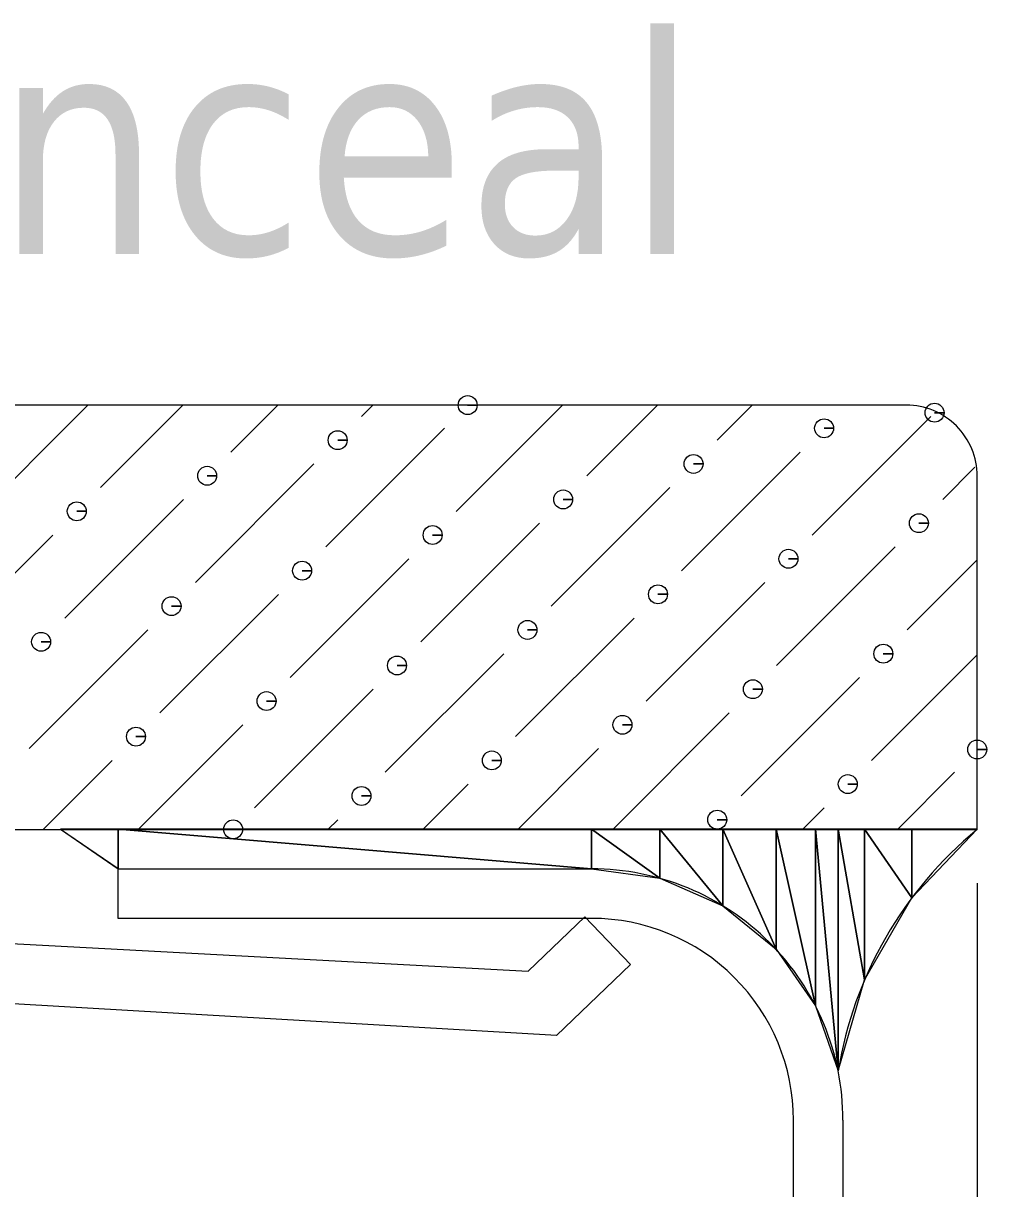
# Model space of a CAD drawing. Header units: millimetres. Extents: x 222 to 1427, y 261 to 1107.
# Drawn here: x 514.32 to 541.56, y 583.22 to 616.18 of the extents above; entities that cross this region are included whole.
import ezdxf

# ---------------------------------------------------------------- set-up
doc = ezdxf.new("R2010")
doc.units = ezdxf.units.MM
doc.layers.add('尺寸標注', color=1, linetype='Continuous', lineweight=30)
doc.styles.get("Standard").update_dxf_attribs({"font": 'arial.ttf'})

msp = doc.modelspace()

# ---------------------------------------------------------------- linework, layer by layer
at = {"layer": '尺寸標注', "lineweight": 0}
for points, knots in [([(526.882, 605.378), (526.882, 605.378), (527.15, 605.378), (527.15, 605.378), (527.15, 605.378), (527.15, 605.526), (527.03, 605.646), (526.882, 605.646), (526.882, 605.646), (526.735, 605.646), (526.615, 605.526), (526.615, 605.378), (526.615, 605.378), (526.615, 605.231), (526.735, 605.111), (526.882, 605.111), (526.882, 605.111), (527.03, 605.111), (527.15, 605.231), (527.15, 605.378), (527.15, 605.378), (527.15, 605.378), (526.882, 605.378), (526.882, 605.378)], [0, 0, 0, 0, 0.142857, 0.142857, 0.142857, 0.142857, 0.285714, 0.285714, 0.285714, 0.285714, 0.428571, 0.428571, 0.428571, 0.428571, 0.571429, 0.571429, 0.571429, 0.571429, 0.714286, 0.714286, 0.714286, 0.714286, 1, 1, 1, 1]), ([(541.29, 603.374), (541.29, 603.904), (541.077, 604.414), (540.703, 604.788), (540.703, 604.788), (540.326, 605.165), (539.819, 605.377), (539.286, 605.377)], [0, 0, 0, 0, 0.333333, 0.333333, 0.333333, 0.333333, 1, 1, 1, 1]), ([(540.084, 605.164), (540.084, 605.164), (540.352, 605.164), (540.352, 605.164), (540.352, 605.164), (540.352, 605.311), (540.232, 605.432), (540.084, 605.432), (540.084, 605.432), (539.937, 605.432), (539.817, 605.311), (539.817, 605.164), (539.817, 605.164), (539.817, 605.017), (539.937, 604.896), (540.084, 604.896), (540.084, 604.896), (540.232, 604.896), (540.352, 605.017), (540.352, 605.164), (540.352, 605.164), (540.352, 605.164), (540.084, 605.164), (540.084, 605.164)], [0, 0, 0, 0, 0.142857, 0.142857, 0.142857, 0.142857, 0.285714, 0.285714, 0.285714, 0.285714, 0.428571, 0.428571, 0.428571, 0.428571, 0.571429, 0.571429, 0.571429, 0.571429, 0.714286, 0.714286, 0.714286, 0.714286, 1, 1, 1, 1]), ([(536.96, 604.723), (536.96, 604.723), (537.227, 604.723), (537.227, 604.723), (537.227, 604.723), (537.227, 604.87), (537.107, 604.991), (536.96, 604.991), (536.96, 604.991), (536.812, 604.991), (536.692, 604.87), (536.692, 604.723), (536.692, 604.723), (536.692, 604.575), (536.812, 604.455), (536.96, 604.455), (536.96, 604.455), (537.107, 604.455), (537.227, 604.575), (537.227, 604.723), (537.227, 604.723), (537.227, 604.723), (536.96, 604.723), (536.96, 604.723)], [0, 0, 0, 0, 0.142857, 0.142857, 0.142857, 0.142857, 0.285714, 0.285714, 0.285714, 0.285714, 0.428571, 0.428571, 0.428571, 0.428571, 0.571429, 0.571429, 0.571429, 0.571429, 0.714286, 0.714286, 0.714286, 0.714286, 1, 1, 1, 1]), ([(523.207, 604.387), (523.207, 604.387), (523.474, 604.387), (523.474, 604.387), (523.474, 604.387), (523.474, 604.534), (523.354, 604.655), (523.207, 604.655), (523.207, 604.655), (523.059, 604.655), (522.939, 604.534), (522.939, 604.387), (522.939, 604.387), (522.939, 604.239), (523.059, 604.119), (523.207, 604.119), (523.207, 604.119), (523.354, 604.119), (523.474, 604.239), (523.474, 604.387), (523.474, 604.387), (523.474, 604.387), (523.207, 604.387), (523.207, 604.387)], [0, 0, 0, 0, 0.142857, 0.142857, 0.142857, 0.142857, 0.285714, 0.285714, 0.285714, 0.285714, 0.428571, 0.428571, 0.428571, 0.428571, 0.571429, 0.571429, 0.571429, 0.571429, 0.714286, 0.714286, 0.714286, 0.714286, 1, 1, 1, 1]), ([(533.269, 603.714), (533.269, 603.714), (533.537, 603.714), (533.537, 603.714), (533.537, 603.714), (533.537, 603.862), (533.417, 603.982), (533.269, 603.982), (533.269, 603.982), (533.122, 603.982), (533.002, 603.862), (533.002, 603.714), (533.002, 603.714), (533.002, 603.567), (533.122, 603.447), (533.269, 603.447), (533.269, 603.447), (533.417, 603.447), (533.537, 603.567), (533.537, 603.714), (533.537, 603.714), (533.537, 603.714), (533.269, 603.714), (533.269, 603.714)], [0, 0, 0, 0, 0.142857, 0.142857, 0.142857, 0.142857, 0.285714, 0.285714, 0.285714, 0.285714, 0.428571, 0.428571, 0.428571, 0.428571, 0.571429, 0.571429, 0.571429, 0.571429, 0.714286, 0.714286, 0.714286, 0.714286, 1, 1, 1, 1]), ([(519.517, 603.381), (519.517, 603.381), (519.784, 603.381), (519.784, 603.381), (519.784, 603.381), (519.784, 603.528), (519.664, 603.648), (519.517, 603.648), (519.517, 603.648), (519.369, 603.648), (519.249, 603.528), (519.249, 603.381), (519.249, 603.381), (519.249, 603.233), (519.369, 603.113), (519.517, 603.113), (519.517, 603.113), (519.664, 603.113), (519.784, 603.233), (519.784, 603.381), (519.784, 603.381), (519.784, 603.381), (519.517, 603.381), (519.517, 603.381)], [0, 0, 0, 0, 0.142857, 0.142857, 0.142857, 0.142857, 0.285714, 0.285714, 0.285714, 0.285714, 0.428571, 0.428571, 0.428571, 0.428571, 0.571429, 0.571429, 0.571429, 0.571429, 0.714286, 0.714286, 0.714286, 0.714286, 1, 1, 1, 1]), ([(529.582, 602.711), (529.582, 602.711), (529.849, 602.711), (529.849, 602.711), (529.849, 602.711), (529.849, 602.858), (529.729, 602.978), (529.582, 602.978), (529.582, 602.978), (529.434, 602.978), (529.314, 602.858), (529.314, 602.711), (529.314, 602.711), (529.314, 602.564), (529.434, 602.443), (529.582, 602.443), (529.582, 602.443), (529.729, 602.443), (529.849, 602.564), (529.849, 602.711), (529.849, 602.711), (529.849, 602.711), (529.582, 602.711), (529.582, 602.711)], [0, 0, 0, 0, 0.142857, 0.142857, 0.142857, 0.142857, 0.285714, 0.285714, 0.285714, 0.285714, 0.428571, 0.428571, 0.428571, 0.428571, 0.571429, 0.571429, 0.571429, 0.571429, 0.714286, 0.714286, 0.714286, 0.714286, 1, 1, 1, 1]), ([(515.829, 602.375), (515.829, 602.375), (516.097, 602.375), (516.097, 602.375), (516.097, 602.375), (516.097, 602.522), (515.976, 602.642), (515.829, 602.642), (515.829, 602.642), (515.681, 602.642), (515.561, 602.522), (515.561, 602.375), (515.561, 602.375), (515.561, 602.227), (515.681, 602.107), (515.829, 602.107), (515.829, 602.107), (515.976, 602.107), (516.097, 602.227), (516.097, 602.375), (516.097, 602.375), (516.097, 602.375), (515.829, 602.375), (515.829, 602.375)], [0, 0, 0, 0, 0.142857, 0.142857, 0.142857, 0.142857, 0.285714, 0.285714, 0.285714, 0.285714, 0.428571, 0.428571, 0.428571, 0.428571, 0.571429, 0.571429, 0.571429, 0.571429, 0.714286, 0.714286, 0.714286, 0.714286, 1, 1, 1, 1]), ([(539.642, 602.038), (539.642, 602.038), (539.909, 602.038), (539.909, 602.038), (539.909, 602.038), (539.909, 602.186), (539.789, 602.306), (539.642, 602.306), (539.642, 602.306), (539.494, 602.306), (539.374, 602.186), (539.374, 602.038), (539.374, 602.038), (539.374, 601.891), (539.494, 601.771), (539.642, 601.771), (539.642, 601.771), (539.789, 601.771), (539.909, 601.891), (539.909, 602.038), (539.909, 602.038), (539.909, 602.038), (539.642, 602.038), (539.642, 602.038)], [0, 0, 0, 0, 0.142857, 0.142857, 0.142857, 0.142857, 0.285714, 0.285714, 0.285714, 0.285714, 0.428571, 0.428571, 0.428571, 0.428571, 0.571429, 0.571429, 0.571429, 0.571429, 0.714286, 0.714286, 0.714286, 0.714286, 1, 1, 1, 1]), ([(525.891, 601.705), (525.891, 601.705), (526.159, 601.705), (526.159, 601.705), (526.159, 601.705), (526.159, 601.853), (526.039, 601.973), (525.891, 601.973), (525.891, 601.973), (525.744, 601.973), (525.624, 601.853), (525.624, 601.705), (525.624, 601.705), (525.624, 601.558), (525.744, 601.438), (525.891, 601.438), (525.891, 601.438), (526.039, 601.438), (526.159, 601.558), (526.159, 601.705), (526.159, 601.705), (526.159, 601.705), (525.891, 601.705), (525.891, 601.705)], [0, 0, 0, 0, 0.142857, 0.142857, 0.142857, 0.142857, 0.285714, 0.285714, 0.285714, 0.285714, 0.428571, 0.428571, 0.428571, 0.428571, 0.571429, 0.571429, 0.571429, 0.571429, 0.714286, 0.714286, 0.714286, 0.714286, 1, 1, 1, 1]), ([(535.951, 601.033), (535.951, 601.033), (536.219, 601.033), (536.219, 601.033), (536.219, 601.033), (536.219, 601.18), (536.099, 601.3), (535.951, 601.3), (535.951, 601.3), (535.804, 601.3), (535.684, 601.18), (535.684, 601.033), (535.684, 601.033), (535.684, 600.885), (535.804, 600.765), (535.951, 600.765), (535.951, 600.765), (536.099, 600.765), (536.219, 600.885), (536.219, 601.033), (536.219, 601.033), (536.219, 601.033), (535.951, 601.033), (535.951, 601.033)], [0, 0, 0, 0, 0.142857, 0.142857, 0.142857, 0.142857, 0.285714, 0.285714, 0.285714, 0.285714, 0.428571, 0.428571, 0.428571, 0.428571, 0.571429, 0.571429, 0.571429, 0.571429, 0.714286, 0.714286, 0.714286, 0.714286, 1, 1, 1, 1]), ([(522.201, 600.696), (522.201, 600.696), (522.468, 600.696), (522.468, 600.696), (522.468, 600.696), (522.468, 600.844), (522.348, 600.964), (522.201, 600.964), (522.201, 600.964), (522.053, 600.964), (521.933, 600.844), (521.933, 600.696), (521.933, 600.696), (521.933, 600.549), (522.053, 600.429), (522.201, 600.429), (522.201, 600.429), (522.348, 600.429), (522.468, 600.549), (522.468, 600.696), (522.468, 600.696), (522.468, 600.696), (522.201, 600.696), (522.201, 600.696)], [0, 0, 0, 0, 0.142857, 0.142857, 0.142857, 0.142857, 0.285714, 0.285714, 0.285714, 0.285714, 0.428571, 0.428571, 0.428571, 0.428571, 0.571429, 0.571429, 0.571429, 0.571429, 0.714286, 0.714286, 0.714286, 0.714286, 1, 1, 1, 1]), ([(532.263, 600.027), (532.263, 600.027), (532.531, 600.027), (532.531, 600.027), (532.531, 600.027), (532.531, 600.174), (532.411, 600.294), (532.263, 600.294), (532.263, 600.294), (532.116, 600.294), (531.996, 600.174), (531.996, 600.027), (531.996, 600.027), (531.996, 599.879), (532.116, 599.759), (532.263, 599.759), (532.263, 599.759), (532.411, 599.759), (532.531, 599.879), (532.531, 600.027), (532.531, 600.027), (532.531, 600.027), (532.263, 600.027), (532.263, 600.027)], [0, 0, 0, 0, 0.142857, 0.142857, 0.142857, 0.142857, 0.285714, 0.285714, 0.285714, 0.285714, 0.428571, 0.428571, 0.428571, 0.428571, 0.571429, 0.571429, 0.571429, 0.571429, 0.714286, 0.714286, 0.714286, 0.714286, 1, 1, 1, 1]), ([(518.511, 599.693), (518.511, 599.693), (518.778, 599.693), (518.778, 599.693), (518.778, 599.693), (518.778, 599.84), (518.658, 599.96), (518.511, 599.96), (518.511, 599.96), (518.363, 599.96), (518.243, 599.84), (518.243, 599.693), (518.243, 599.693), (518.243, 599.545), (518.363, 599.425), (518.511, 599.425), (518.511, 599.425), (518.658, 599.425), (518.778, 599.545), (518.778, 599.693), (518.778, 599.693), (518.778, 599.693), (518.511, 599.693), (518.511, 599.693)], [0, 0, 0, 0, 0.142857, 0.142857, 0.142857, 0.142857, 0.285714, 0.285714, 0.285714, 0.285714, 0.428571, 0.428571, 0.428571, 0.428571, 0.571429, 0.571429, 0.571429, 0.571429, 0.714286, 0.714286, 0.714286, 0.714286, 1, 1, 1, 1]), ([(528.573, 599.021), (528.573, 599.021), (528.841, 599.021), (528.841, 599.021), (528.841, 599.021), (528.841, 599.168), (528.72, 599.288), (528.573, 599.288), (528.573, 599.288), (528.426, 599.288), (528.305, 599.168), (528.305, 599.021), (528.305, 599.021), (528.305, 598.873), (528.426, 598.753), (528.573, 598.753), (528.573, 598.753), (528.72, 598.753), (528.841, 598.873), (528.841, 599.021), (528.841, 599.021), (528.841, 599.021), (528.573, 599.021), (528.573, 599.021)], [0, 0, 0, 0, 0.142857, 0.142857, 0.142857, 0.142857, 0.285714, 0.285714, 0.285714, 0.285714, 0.428571, 0.428571, 0.428571, 0.428571, 0.571429, 0.571429, 0.571429, 0.571429, 0.714286, 0.714286, 0.714286, 0.714286, 1, 1, 1, 1]), ([(514.82, 598.685), (514.82, 598.685), (515.088, 598.685), (515.088, 598.685), (515.088, 598.685), (515.088, 598.832), (514.967, 598.952), (514.82, 598.952), (514.82, 598.952), (514.673, 598.952), (514.553, 598.832), (514.553, 598.685), (514.553, 598.685), (514.553, 598.537), (514.673, 598.417), (514.82, 598.417), (514.82, 598.417), (514.967, 598.417), (515.088, 598.537), (515.088, 598.685), (515.088, 598.685), (515.088, 598.685), (514.82, 598.685), (514.82, 598.685)], [0, 0, 0, 0, 0.142857, 0.142857, 0.142857, 0.142857, 0.285714, 0.285714, 0.285714, 0.285714, 0.428571, 0.428571, 0.428571, 0.428571, 0.571429, 0.571429, 0.571429, 0.571429, 0.714286, 0.714286, 0.714286, 0.714286, 1, 1, 1, 1]), ([(538.635, 598.348), (538.635, 598.348), (538.903, 598.348), (538.903, 598.348), (538.903, 598.348), (538.903, 598.496), (538.783, 598.616), (538.635, 598.616), (538.635, 598.616), (538.488, 598.616), (538.368, 598.496), (538.368, 598.348), (538.368, 598.348), (538.368, 598.201), (538.488, 598.081), (538.635, 598.081), (538.635, 598.081), (538.783, 598.081), (538.903, 598.201), (538.903, 598.348), (538.903, 598.348), (538.903, 598.348), (538.635, 598.348), (538.635, 598.348)], [0, 0, 0, 0, 0.142857, 0.142857, 0.142857, 0.142857, 0.285714, 0.285714, 0.285714, 0.285714, 0.428571, 0.428571, 0.428571, 0.428571, 0.571429, 0.571429, 0.571429, 0.571429, 0.714286, 0.714286, 0.714286, 0.714286, 1, 1, 1, 1]), ([(524.885, 598.014), (524.885, 598.014), (525.153, 598.014), (525.153, 598.014), (525.153, 598.014), (525.153, 598.162), (525.032, 598.282), (524.885, 598.282), (524.885, 598.282), (524.737, 598.282), (524.617, 598.162), (524.617, 598.014), (524.617, 598.014), (524.617, 597.867), (524.737, 597.747), (524.885, 597.747), (524.885, 597.747), (525.032, 597.747), (525.153, 597.867), (525.153, 598.014), (525.153, 598.014), (525.153, 598.014), (524.885, 598.014), (524.885, 598.014)], [0, 0, 0, 0, 0.142857, 0.142857, 0.142857, 0.142857, 0.285714, 0.285714, 0.285714, 0.285714, 0.428571, 0.428571, 0.428571, 0.428571, 0.571429, 0.571429, 0.571429, 0.571429, 0.714286, 0.714286, 0.714286, 0.714286, 1, 1, 1, 1]), ([(534.948, 597.345), (534.948, 597.345), (535.215, 597.345), (535.215, 597.345), (535.215, 597.345), (535.215, 597.492), (535.095, 597.612), (534.948, 597.612), (534.948, 597.612), (534.8, 597.612), (534.68, 597.492), (534.68, 597.345), (534.68, 597.345), (534.68, 597.197), (534.8, 597.077), (534.948, 597.077), (534.948, 597.077), (535.095, 597.077), (535.215, 597.197), (535.215, 597.345), (535.215, 597.345), (535.215, 597.345), (534.948, 597.345), (534.948, 597.345)], [0, 0, 0, 0, 0.142857, 0.142857, 0.142857, 0.142857, 0.285714, 0.285714, 0.285714, 0.285714, 0.428571, 0.428571, 0.428571, 0.428571, 0.571429, 0.571429, 0.571429, 0.571429, 0.714286, 0.714286, 0.714286, 0.714286, 1, 1, 1, 1]), ([(521.195, 597.009), (521.195, 597.009), (521.463, 597.009), (521.463, 597.009), (521.463, 597.009), (521.463, 597.156), (521.342, 597.276), (521.195, 597.276), (521.195, 597.276), (521.048, 597.276), (520.928, 597.156), (520.928, 597.009), (520.928, 597.009), (520.928, 596.861), (521.048, 596.741), (521.195, 596.741), (521.195, 596.741), (521.342, 596.741), (521.463, 596.861), (521.463, 597.009), (521.463, 597.009), (521.463, 597.009), (521.195, 597.009), (521.195, 597.009)], [0, 0, 0, 0, 0.142857, 0.142857, 0.142857, 0.142857, 0.285714, 0.285714, 0.285714, 0.285714, 0.428571, 0.428571, 0.428571, 0.428571, 0.571429, 0.571429, 0.571429, 0.571429, 0.714286, 0.714286, 0.714286, 0.714286, 1, 1, 1, 1]), ([(531.257, 596.336), (531.257, 596.336), (531.525, 596.336), (531.525, 596.336), (531.525, 596.336), (531.525, 596.484), (531.405, 596.604), (531.257, 596.604), (531.257, 596.604), (531.11, 596.604), (530.99, 596.484), (530.99, 596.336), (530.99, 596.336), (530.99, 596.189), (531.11, 596.069), (531.257, 596.069), (531.257, 596.069), (531.405, 596.069), (531.525, 596.189), (531.525, 596.336), (531.525, 596.336), (531.525, 596.336), (531.257, 596.336), (531.257, 596.336)], [0, 0, 0, 0, 0.142857, 0.142857, 0.142857, 0.142857, 0.285714, 0.285714, 0.285714, 0.285714, 0.428571, 0.428571, 0.428571, 0.428571, 0.571429, 0.571429, 0.571429, 0.571429, 0.714286, 0.714286, 0.714286, 0.714286, 1, 1, 1, 1]), ([(517.504, 596.003), (517.504, 596.003), (517.772, 596.003), (517.772, 596.003), (517.772, 596.003), (517.772, 596.15), (517.652, 596.27), (517.504, 596.27), (517.504, 596.27), (517.357, 596.27), (517.237, 596.15), (517.237, 596.003), (517.237, 596.003), (517.237, 595.855), (517.357, 595.735), (517.504, 595.735), (517.504, 595.735), (517.652, 595.735), (517.772, 595.855), (517.772, 596.003), (517.772, 596.003), (517.772, 596.003), (517.504, 596.003), (517.504, 596.003)], [0, 0, 0, 0, 0.142857, 0.142857, 0.142857, 0.142857, 0.285714, 0.285714, 0.285714, 0.285714, 0.428571, 0.428571, 0.428571, 0.428571, 0.571429, 0.571429, 0.571429, 0.571429, 0.714286, 0.714286, 0.714286, 0.714286, 1, 1, 1, 1]), ([(541.29, 595.638), (541.29, 595.638), (541.557, 595.638), (541.557, 595.638), (541.557, 595.638), (541.557, 595.786), (541.437, 595.906), (541.29, 595.906), (541.29, 595.906), (541.142, 595.906), (541.022, 595.786), (541.022, 595.638), (541.022, 595.638), (541.022, 595.491), (541.142, 595.371), (541.29, 595.371), (541.29, 595.371), (541.437, 595.371), (541.557, 595.491), (541.557, 595.638), (541.557, 595.638), (541.557, 595.638), (541.29, 595.638), (541.29, 595.638)], [0, 0, 0, 0, 0.142857, 0.142857, 0.142857, 0.142857, 0.285714, 0.285714, 0.285714, 0.285714, 0.428571, 0.428571, 0.428571, 0.428571, 0.571429, 0.571429, 0.571429, 0.571429, 0.714286, 0.714286, 0.714286, 0.714286, 1, 1, 1, 1]), ([(527.567, 595.33), (527.567, 595.33), (527.834, 595.33), (527.834, 595.33), (527.834, 595.33), (527.834, 595.478), (527.714, 595.598), (527.567, 595.598), (527.567, 595.598), (527.419, 595.598), (527.299, 595.478), (527.299, 595.33), (527.299, 595.33), (527.299, 595.183), (527.419, 595.063), (527.567, 595.063), (527.567, 595.063), (527.714, 595.063), (527.834, 595.183), (527.834, 595.33), (527.834, 595.33), (527.834, 595.33), (527.567, 595.33), (527.567, 595.33)], [0, 0, 0, 0, 0.142857, 0.142857, 0.142857, 0.142857, 0.285714, 0.285714, 0.285714, 0.285714, 0.428571, 0.428571, 0.428571, 0.428571, 0.571429, 0.571429, 0.571429, 0.571429, 0.714286, 0.714286, 0.714286, 0.714286, 1, 1, 1, 1]), ([(537.629, 594.661), (537.629, 594.661), (537.897, 594.661), (537.897, 594.661), (537.897, 594.661), (537.897, 594.808), (537.777, 594.928), (537.629, 594.928), (537.629, 594.928), (537.482, 594.928), (537.362, 594.808), (537.362, 594.661), (537.362, 594.661), (537.362, 594.513), (537.482, 594.393), (537.629, 594.393), (537.629, 594.393), (537.777, 594.393), (537.897, 594.513), (537.897, 594.661), (537.897, 594.661), (537.897, 594.661), (537.629, 594.661), (537.629, 594.661)], [0, 0, 0, 0, 0.142857, 0.142857, 0.142857, 0.142857, 0.285714, 0.285714, 0.285714, 0.285714, 0.428571, 0.428571, 0.428571, 0.428571, 0.571429, 0.571429, 0.571429, 0.571429, 0.714286, 0.714286, 0.714286, 0.714286, 1, 1, 1, 1]), ([(523.879, 594.324), (523.879, 594.324), (524.147, 594.324), (524.147, 594.324), (524.147, 594.324), (524.147, 594.472), (524.027, 594.592), (523.879, 594.592), (523.879, 594.592), (523.732, 594.592), (523.612, 594.472), (523.612, 594.324), (523.612, 594.324), (523.612, 594.177), (523.732, 594.057), (523.879, 594.057), (523.879, 594.057), (524.027, 594.057), (524.147, 594.177), (524.147, 594.324), (524.147, 594.324), (524.147, 594.324), (523.879, 594.324), (523.879, 594.324)], [0, 0, 0, 0, 0.142857, 0.142857, 0.142857, 0.142857, 0.285714, 0.285714, 0.285714, 0.285714, 0.428571, 0.428571, 0.428571, 0.428571, 0.571429, 0.571429, 0.571429, 0.571429, 0.714286, 0.714286, 0.714286, 0.714286, 1, 1, 1, 1]), ([(533.939, 593.654), (533.939, 593.654), (534.207, 593.654), (534.207, 593.654), (534.207, 593.654), (534.207, 593.802), (534.087, 593.922), (533.939, 593.922), (533.939, 593.922), (533.792, 593.922), (533.672, 593.802), (533.672, 593.654), (533.672, 593.654), (533.672, 593.507), (533.792, 593.387), (533.939, 593.387), (533.939, 593.387), (534.087, 593.387), (534.207, 593.507), (534.207, 593.654), (534.207, 593.654), (534.207, 593.654), (533.939, 593.654), (533.939, 593.654)], [0, 0, 0, 0, 0.142857, 0.142857, 0.142857, 0.142857, 0.285714, 0.285714, 0.285714, 0.285714, 0.428571, 0.428571, 0.428571, 0.428571, 0.571429, 0.571429, 0.571429, 0.571429, 0.714286, 0.714286, 0.714286, 0.714286, 1, 1, 1, 1]), ([(520.25, 593.38), (520.25, 593.38), (520.518, 593.38), (520.518, 593.38), (520.518, 593.38), (520.518, 593.527), (520.398, 593.648), (520.25, 593.648), (520.25, 593.648), (520.103, 593.648), (519.983, 593.527), (519.983, 593.38), (519.983, 593.38), (519.983, 593.233), (520.103, 593.112), (520.25, 593.112), (520.25, 593.112), (520.398, 593.112), (520.518, 593.233), (520.518, 593.38), (520.518, 593.38), (520.518, 593.38), (520.25, 593.38), (520.25, 593.38)], [0, 0, 0, 0, 0.142857, 0.142857, 0.142857, 0.142857, 0.285714, 0.285714, 0.285714, 0.285714, 0.428571, 0.428571, 0.428571, 0.428571, 0.571429, 0.571429, 0.571429, 0.571429, 0.714286, 0.714286, 0.714286, 0.714286, 1, 1, 1, 1]), ([(517.001, 592.267), (517.001, 592.267), (515.37, 593.382), (515.37, 593.382), (515.37, 593.382), (515.37, 593.382), (517.001, 593.382), (517.001, 593.382), (517.001, 593.382), (517.001, 593.382), (517.001, 592.267), (517.001, 592.267)], [0, 0, 0, 0, 0.25, 0.25, 0.25, 0.25, 0.5, 0.5, 0.5, 0.5, 1, 1, 1, 1]), ([(517.001, 592.267), (517.001, 592.267), (517.001, 593.382), (517.001, 593.382), (517.001, 593.382), (517.001, 593.382), (530.388, 592.267), (530.388, 592.267), (530.388, 592.267), (530.388, 592.267), (517.001, 592.267), (517.001, 592.267)], [0, 0, 0, 0, 0.25, 0.25, 0.25, 0.25, 0.5, 0.5, 0.5, 0.5, 1, 1, 1, 1]), ([(530.388, 592.267), (530.388, 592.267), (517.001, 593.382), (517.001, 593.382), (517.001, 593.382), (517.001, 593.382), (530.388, 593.382), (530.388, 593.382), (530.388, 593.382), (530.388, 593.382), (530.388, 592.267), (530.388, 592.267)], [0, 0, 0, 0, 0.25, 0.25, 0.25, 0.25, 0.5, 0.5, 0.5, 0.5, 1, 1, 1, 1]), ([(530.388, 592.267), (530.388, 592.267), (530.388, 593.382), (530.388, 593.382), (530.388, 593.382), (530.388, 593.382), (532.316, 591.999), (532.316, 591.999), (532.316, 591.999), (532.316, 591.999), (530.388, 592.267), (530.388, 592.267)], [0, 0, 0, 0, 0.25, 0.25, 0.25, 0.25, 0.5, 0.5, 0.5, 0.5, 1, 1, 1, 1]), ([(532.316, 591.999), (532.316, 591.999), (530.388, 593.382), (530.388, 593.382), (530.388, 593.382), (530.388, 593.382), (532.316, 593.382), (532.316, 593.382), (532.316, 593.382), (532.316, 593.382), (532.316, 591.999), (532.316, 591.999)], [0, 0, 0, 0, 0.25, 0.25, 0.25, 0.25, 0.5, 0.5, 0.5, 0.5, 1, 1, 1, 1]), ([(532.316, 591.999), (532.316, 591.999), (532.316, 593.382), (532.316, 593.382), (532.316, 593.382), (532.316, 593.382), (534.099, 591.22), (534.099, 591.22), (534.099, 591.22), (534.099, 591.22), (532.316, 591.999), (532.316, 591.999)], [0, 0, 0, 0, 0.25, 0.25, 0.25, 0.25, 0.5, 0.5, 0.5, 0.5, 1, 1, 1, 1]), ([(534.099, 591.22), (534.099, 591.22), (532.316, 593.382), (532.316, 593.382), (532.316, 593.382), (532.316, 593.382), (534.099, 593.382), (534.099, 593.382), (534.099, 593.382), (534.099, 593.382), (534.099, 591.22), (534.099, 591.22)], [0, 0, 0, 0, 0.25, 0.25, 0.25, 0.25, 0.5, 0.5, 0.5, 0.5, 1, 1, 1, 1]), ([(534.099, 591.22), (534.099, 591.22), (534.099, 593.382), (534.099, 593.382), (534.099, 593.382), (534.099, 593.382), (535.604, 589.987), (535.604, 589.987), (535.604, 589.987), (535.604, 589.987), (534.099, 591.22), (534.099, 591.22)], [0, 0, 0, 0, 0.25, 0.25, 0.25, 0.25, 0.5, 0.5, 0.5, 0.5, 1, 1, 1, 1]), ([(535.604, 589.987), (535.604, 589.987), (534.099, 593.382), (534.099, 593.382), (534.099, 593.382), (534.099, 593.382), (535.604, 593.382), (535.604, 593.382), (535.604, 593.382), (535.604, 593.382), (535.604, 589.987), (535.604, 589.987)], [0, 0, 0, 0, 0.25, 0.25, 0.25, 0.25, 0.5, 0.5, 0.5, 0.5, 1, 1, 1, 1]), ([(535.604, 589.987), (535.604, 589.987), (535.604, 593.382), (535.604, 593.382), (535.604, 593.382), (535.604, 593.382), (536.719, 588.39), (536.719, 588.39), (536.719, 588.39), (536.719, 588.39), (535.604, 589.987), (535.604, 589.987)], [0, 0, 0, 0, 0.25, 0.25, 0.25, 0.25, 0.5, 0.5, 0.5, 0.5, 1, 1, 1, 1]), ([(536.719, 588.39), (536.719, 588.39), (535.604, 593.382), (535.604, 593.382), (535.604, 593.382), (535.604, 593.382), (536.719, 593.382), (536.719, 593.382), (536.719, 593.382), (536.719, 593.382), (536.719, 588.39), (536.719, 588.39)], [0, 0, 0, 0, 0.25, 0.25, 0.25, 0.25, 0.5, 0.5, 0.5, 0.5, 1, 1, 1, 1]), ([(536.719, 588.39), (536.719, 588.39), (536.719, 593.382), (536.719, 593.382), (536.719, 593.382), (536.719, 593.382), (537.357, 586.552), (537.357, 586.552), (537.357, 586.552), (537.357, 586.552), (536.719, 588.39), (536.719, 588.39)], [0, 0, 0, 0, 0.25, 0.25, 0.25, 0.25, 0.5, 0.5, 0.5, 0.5, 1, 1, 1, 1]), ([(537.357, 586.552), (537.357, 586.552), (536.719, 593.382), (536.719, 593.382), (536.719, 593.382), (536.719, 593.382), (537.357, 593.382), (537.357, 593.382), (537.357, 593.382), (537.357, 593.382), (537.357, 586.552), (537.357, 586.552)], [0, 0, 0, 0, 0.25, 0.25, 0.25, 0.25, 0.5, 0.5, 0.5, 0.5, 1, 1, 1, 1]), ([(537.357, 586.552), (537.357, 586.552), (537.357, 593.382), (537.357, 593.382), (537.357, 593.382), (537.357, 593.382), (538.104, 589.124), (538.104, 589.124), (538.104, 589.124), (538.104, 589.124), (537.357, 586.552), (537.357, 586.552)], [0, 0, 0, 0, 0.25, 0.25, 0.25, 0.25, 0.5, 0.5, 0.5, 0.5, 1, 1, 1, 1]), ([(538.104, 589.124), (538.104, 589.124), (537.357, 593.382), (537.357, 593.382), (537.357, 593.382), (537.357, 593.382), (538.104, 593.382), (538.104, 593.382), (538.104, 593.382), (538.104, 593.382), (538.104, 589.124), (538.104, 589.124)], [0, 0, 0, 0, 0.25, 0.25, 0.25, 0.25, 0.5, 0.5, 0.5, 0.5, 1, 1, 1, 1]), ([(538.104, 589.124), (538.104, 589.124), (538.104, 593.382), (538.104, 593.382), (538.104, 593.382), (538.104, 593.382), (539.442, 591.445), (539.442, 591.445), (539.442, 591.445), (539.442, 591.445), (538.104, 589.124), (538.104, 589.124)], [0, 0, 0, 0, 0.25, 0.25, 0.25, 0.25, 0.5, 0.5, 0.5, 0.5, 1, 1, 1, 1]), ([(539.442, 591.445), (539.442, 591.445), (538.104, 593.382), (538.104, 593.382), (538.104, 593.382), (538.104, 593.382), (539.442, 593.382), (539.442, 593.382), (539.442, 593.382), (539.442, 593.382), (539.442, 591.445), (539.442, 591.445)], [0, 0, 0, 0, 0.25, 0.25, 0.25, 0.25, 0.5, 0.5, 0.5, 0.5, 1, 1, 1, 1]), ([(539.442, 591.445), (539.442, 591.445), (539.442, 593.382), (539.442, 593.382), (539.442, 593.382), (539.442, 593.382), (541.291, 593.382), (541.291, 593.382), (541.291, 593.382), (541.291, 593.382), (539.442, 591.445), (539.442, 591.445)], [0, 0, 0, 0, 0.25, 0.25, 0.25, 0.25, 0.5, 0.5, 0.5, 0.5, 1, 1, 1, 1]), ([(537.494, 585.156), (537.494, 587.042), (536.745, 588.848), (535.414, 590.182), (535.414, 590.182), (534.08, 591.513), (532.271, 592.263), (530.388, 592.263)], [0, 0, 0, 0, 0.333333, 0.333333, 0.333333, 0.333333, 1, 1, 1, 1]), ([(536.094, 585.156), (536.094, 586.67), (535.492, 588.121), (534.422, 589.193), (534.422, 589.193), (533.352, 590.263), (531.901, 590.863), (530.385, 590.863)], [0, 0, 0, 0, 0.333333, 0.333333, 0.333333, 0.333333, 1, 1, 1, 1])]:
    msp.add_open_spline(points, degree=3, knots=knots, dxfattribs=at)
for points in [[(539.286, 605.375), (539.286, 605.375), (485.246, 605.375), (485.246, 605.375)], [(512.81, 602.038), (512.81, 602.038), (516.147, 605.378), (516.147, 605.378)], [(516.498, 603.044), (516.498, 603.044), (518.831, 605.378), (518.831, 605.378)], [(520.188, 604.05), (520.188, 604.05), (521.513, 605.378), (521.513, 605.378)], [(523.879, 605.059), (523.879, 605.059), (524.197, 605.378), (524.197, 605.378)], [(526.56, 602.374), (526.56, 602.374), (529.563, 605.378), (529.563, 605.378)], [(530.251, 603.38), (530.251, 603.38), (532.248, 605.378), (532.248, 605.378)], [(533.939, 604.386), (533.939, 604.386), (534.93, 605.378), (534.93, 605.378)], [(536.623, 601.704), (536.623, 601.704), (539.977, 605.059), (539.977, 605.059)], [(522.87, 601.368), (522.87, 601.368), (526.224, 604.722), (526.224, 604.722)], [(532.933, 600.696), (532.933, 600.696), (536.287, 604.05), (536.287, 604.05)], [(519.183, 600.362), (519.183, 600.362), (522.536, 603.714), (522.536, 603.714)], [(540.313, 602.71), (540.313, 602.71), (541.223, 603.62), (541.223, 603.62)], [(541.29, 593.378), (541.29, 593.378), (541.29, 603.372), (541.29, 603.372)], [(529.245, 599.692), (529.245, 599.692), (532.599, 603.044), (532.599, 603.044)], [(515.492, 599.356), (515.492, 599.356), (518.846, 602.71), (518.846, 602.71)], [(525.554, 598.684), (525.554, 598.684), (528.909, 602.038), (528.909, 602.038)], [(511.802, 598.348), (511.802, 598.348), (515.156, 601.704), (515.156, 601.704)], [(535.617, 598.014), (535.617, 598.014), (538.971, 601.368), (538.971, 601.368)], [(521.864, 597.678), (521.864, 597.678), (525.218, 601.032), (525.218, 601.032)], [(539.305, 599.02), (539.305, 599.02), (541.29, 601.004), (541.29, 601.004)], [(531.927, 597.008), (531.927, 597.008), (535.281, 600.362), (535.281, 600.362)], [(518.176, 596.672), (518.176, 596.672), (521.53, 600.026), (521.53, 600.026)], [(528.236, 596.002), (528.236, 596.002), (531.591, 599.356), (531.591, 599.356)], [(514.486, 595.666), (514.486, 595.666), (517.84, 599.02), (517.84, 599.02)], [(524.549, 594.996), (524.549, 594.996), (527.903, 598.348), (527.903, 598.348)], [(538.301, 595.33), (538.301, 595.33), (541.29, 598.32), (541.29, 598.32)], [(534.611, 594.324), (534.611, 594.324), (537.965, 597.678), (537.965, 597.678)], [(520.858, 593.99), (520.858, 593.99), (524.212, 597.344), (524.212, 597.344)], [(530.983, 593.38), (530.983, 593.38), (534.275, 596.672), (534.275, 596.672)], [(517.566, 593.38), (517.566, 593.38), (520.522, 596.336), (520.522, 596.336)], [(528.298, 593.38), (528.298, 593.38), (530.584, 595.666), (530.584, 595.666)], [(514.884, 593.38), (514.884, 593.38), (516.834, 595.33), (516.834, 595.33)], [(539.033, 593.38), (539.033, 593.38), (540.649, 594.996), (540.649, 594.996)], [(525.617, 593.38), (525.617, 593.38), (526.896, 594.66), (526.896, 594.66)], [(536.349, 593.38), (536.349, 593.38), (536.959, 593.99), (536.959, 593.99)], [(522.932, 593.38), (522.932, 593.38), (523.207, 593.654), (523.207, 593.654)], [(486.147, 593.38), (486.147, 593.38), (541.29, 593.38), (541.29, 593.38)], [(517.001, 592.264), (517.001, 592.264), (515.37, 593.38), (515.37, 593.38)], [(541.29, 593.38), (539.194, 591.655), (537.796, 589.227), (537.357, 586.55)], [(516.999, 592.264), (516.999, 592.264), (530.385, 592.264), (530.385, 592.264)], [(516.999, 590.863), (516.999, 590.863), (516.999, 592.263), (516.999, 592.263)], [(541.29, 591.86), (541.29, 591.86), (541.29, 575.299), (541.29, 575.299)], [(490.916, 591.387), (490.916, 591.387), (528.596, 589.368), (528.596, 589.368)], [(530.388, 590.863), (530.388, 590.863), (517.001, 590.863), (517.001, 590.863)], [(528.596, 589.368), (528.596, 589.368), (530.195, 590.908), (530.195, 590.908)], [(530.195, 590.908), (530.195, 590.908), (531.49, 589.561), (531.49, 589.561)], [(529.396, 587.549), (529.396, 587.549), (489.919, 589.847), (489.919, 589.847)], [(531.488, 589.561), (531.488, 589.561), (529.396, 587.549), (529.396, 587.549)], [(536.094, 573.289), (536.094, 573.289), (536.094, 585.156), (536.094, 585.156)], [(537.494, 585.156), (537.494, 585.156), (537.494, 573.289), (537.494, 573.289)]]:
    msp.add_open_spline(points, degree=3, dxfattribs=at)

# ---------------------------------------------------------------- texts
at = {"layer": '尺寸標注', "lineweight": 0, "insert": (486.213, 615.912), "char_height": 6.26383, "width": 73.45244, "attachment_point": 1}
msp.add_mtext('{\\fTahoma|b0|i0|c163|p34;1/4" Conceal}', dxfattribs=at)

doc.saveas('drawing.dxf')
